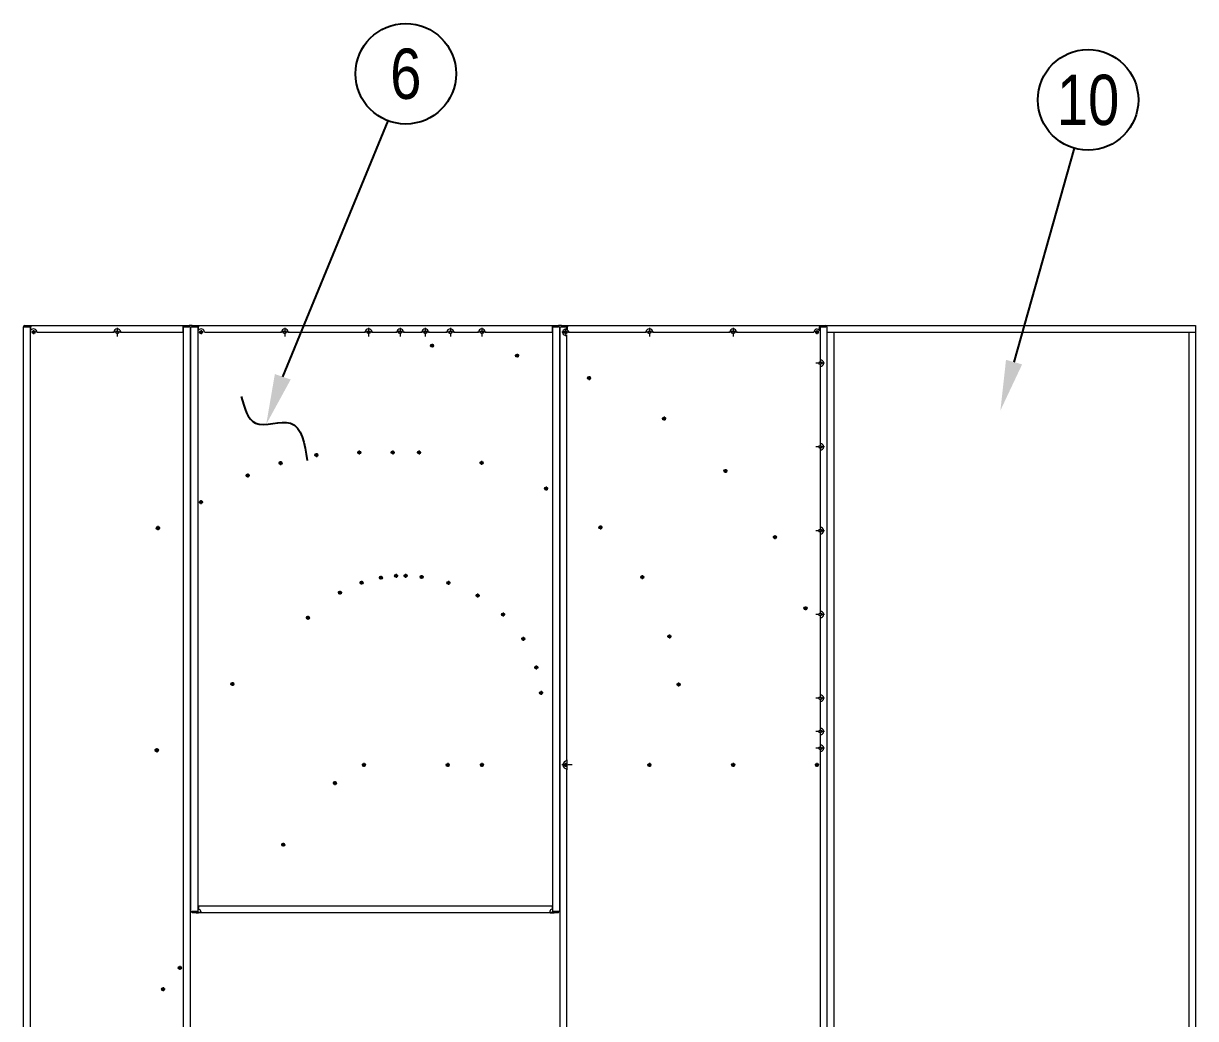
# Model space of a CAD drawing. Header units: millimetres. Extents: x -17070 to 42347, y -291348 to 30072.
# Drawn here: x 26035 to 29533, y 18392 to 21361 of the extents above; entities that cross this region are included whole.
import ezdxf
from ezdxf.enums import TextEntityAlignment as Align

# ---------------------------------------------------------------- set-up
doc = ezdxf.new("R2010")
doc.units = ezdxf.units.MM
doc.linetypes.add('DASHDOT', pattern=[18.5, 12, -3, 0.5, -3])
doc.layers.add('냉각탑_dim', color=1, linetype='Continuous')
doc.layers.add('냉각탑_text', color=3, linetype='Continuous')
doc.styles.get("Standard").update_dxf_attribs({"font": 'arial.ttf'})

# ---------------------------------------------------------------- blocks, each defined once
blk = doc.blocks.new('1')
at = {"color": 7, "lineweight": 20, "ltscale": 0.0875}
for p, q in [((26035.3, 20455.9), (26038.8, 20455.9)), ((26057.3, 20459.4), (26057.3, 20455.9)), ((26511.3, 20459.4), (26511.3, 20455.9)), ((26533.3, 20455.9), (26529.8, 20455.9)), ((26535.3, 20455.9), (26538.8, 20455.9)), ((26557.3, 20459.4), (26557.3, 20455.9)), ((27613.3, 20459.4), (27613.3, 20455.9)), ((27635.3, 20455.9), (27631.8, 20455.9)), ((27637.3, 20455.9), (27640.8, 20455.9)), ((27659.3, 20459.4), (27659.3, 20455.9)), ((28411.3, 20459.4), (28411.3, 20455.9)), ((28433.3, 20455.9), (28429.8, 20455.9)), ((26535.3, 18710.9), (26538.8, 18710.9)), ((27635.3, 18710.9), (27631.8, 18710.9))]:
    blk.add_line(p, q, dxfattribs=at)
at = {"color": 7, "lineweight": 20}
for p, q in [((26035.3, 17014.9), (26035.3, 20455.9)), ((26055.3, 20455.9), (26055.3, 17014.9)), ((26057.3, 20459.4), (26511.3, 20459.4)), ((26075.3, 20439.4), (26305.3, 20439.4)), ((26325.3, 20439.4), (26511.3, 20439.4)), ((26513.3, 17014.9), (26513.3, 20455.9)), ((26533.3, 20455.9), (26533.3, 17014.9)), ((26535.3, 18710.9), (26535.3, 20455.9)), ((26555.3, 20455.9), (26555.3, 18710.9)), ((26557.3, 20459.4), (27613.3, 20459.4)), ((26575.3, 20439.4), (26805.3, 20439.4)), ((26825.3, 20439.4), (27055.3, 20439.4)), ((27075.3, 20439.4), (27149.3, 20439.4)), ((27169.3, 20439.4), (27224.3, 20439.4)), ((27244.3, 20439.4), (27299.3, 20439.4)), ((27319.3, 20439.4), (27393.3, 20439.4)), ((27413.3, 20439.4), (27613.3, 20439.4)), ((27615.3, 18710.9), (27615.3, 20455.9)), ((27635.3, 20455.9), (27635.3, 18710.9)), ((27637.3, 17014.9), (27637.3, 20455.9)), ((27657.3, 19160.4), (27657.3, 20431.3)), ((27659.3, 20459.4), (28411.3, 20459.4)), ((27662.3, 20439.4), (27893.3, 20439.4)), ((27913.3, 20439.4), (28143.3, 20439.4)), ((28163.3, 20439.4), (28394.3, 20439.4)), ((28413.3, 20455.9), (28413.3, 20357.4)), ((28433.3, 20455.9), (28433.3, 17014.9)), ((28453.3, 20439.4), (28453.3, 16879.4)), ((28413.3, 20337.4), (28413.3, 20107.4)), ((28413.3, 20087.4), (28413.3, 19857.4)), ((28413.3, 19837.4), (28413.3, 19607.4)), ((28413.3, 19587.4), (28413.3, 19357.4)), ((28413.3, 19337.4), (28413.3, 19258.4)), ((28413.3, 19238.4), (28413.3, 19208.4)), ((28413.3, 19188.4), (28413.3, 17014.9)), ((27657.3, 17014.9), (27657.3, 19136.4)), ((27615.3, 18727.4), (26557.3, 18727.4)), ((27619.4, 18707.4), (26563.4, 18707.4))]:
    blk.add_line(p, q, dxfattribs=at)
at = {"color": 7, "lineweight": 20, "ltscale": 0.4625}
for p, q in [((26038.8, 20459.4), (26057.3, 20459.4)), ((26057.3, 20457.4), (26038.8, 20457.4)), ((26511.3, 20459.4), (26529.8, 20459.4)), ((26529.8, 20457.4), (26511.3, 20457.4)), ((26538.8, 20459.4), (26557.3, 20459.4)), ((26557.3, 20457.4), (26538.8, 20457.4)), ((27613.3, 20459.4), (27631.8, 20459.4)), ((27631.8, 20457.4), (27613.3, 20457.4)), ((27640.8, 20459.4), (27659.3, 20459.4)), ((27659.3, 20457.4), (27640.8, 20457.4)), ((28411.3, 20459.4), (28429.8, 20459.4)), ((28429.8, 20457.4), (28411.3, 20457.4))]:
    blk.add_line(p, q, dxfattribs=at)
at = {"color": 7, "lineweight": 20, "ltscale": 0.05}
for p, q in [((26038.8, 20459.4), (26038.8, 20457.4)), ((26529.8, 20459.4), (26529.8, 20457.4)), ((26538.8, 20459.4), (26538.8, 20457.4)), ((27631.8, 20459.4), (27631.8, 20457.4)), ((27640.8, 20459.4), (27640.8, 20457.4)), ((28429.8, 20459.4), (28429.8, 20457.4)), ((26535.3, 20419.4), (26533.3, 20419.4)), ((26535.3, 20419.4), (26533.3, 20419.4)), ((27637.3, 20419.4), (27635.3, 20419.4)), ((27637.3, 20419.4), (27635.3, 20419.4)), ((27635.3, 19201.4), (27637.3, 19201.4)), ((27637.3, 19173.4), (27635.3, 19173.4)), ((27637.3, 19171.4), (27635.3, 19171.4)), ((27637.3, 19169.4), (27635.3, 19169.4)), ((27637.3, 19127.4), (27635.3, 19127.4)), ((27635.3, 19049.8), (27637.3, 19049.8)), ((27635.3, 19047.8), (27637.3, 19047.8)), ((27637.3, 19045.8), (27635.3, 19045.8)), ((27637.3, 19044.2), (27635.3, 19044.2)), ((26538.8, 18707.4), (26538.8, 18709.4)), ((26551.1, 18707.4), (26551.1, 18709.4)), ((26563.4, 18707.4), (26563.4, 18709.4)), ((27607.1, 18707.4), (27607.1, 18709.4)), ((27619.4, 18707.4), (27619.4, 18709.4)), ((27631.8, 18707.4), (27631.8, 18709.4))]:
    blk.add_line(p, q, dxfattribs=at)
at = {"color": 7, "lineweight": 20, "ltscale": 0.0375}
for p, q in [((26038.8, 20457.4), (26038.8, 20455.9)), ((26529.8, 20457.4), (26529.8, 20455.9)), ((26538.8, 20455.9), (26538.8, 20457.4)), ((27631.8, 20455.9), (27631.8, 20457.4)), ((27640.8, 20457.4), (27640.8, 20455.9)), ((28429.8, 20457.4), (28429.8, 20455.9)), ((26538.8, 18710.9), (26538.8, 18709.4)), ((27631.8, 18710.9), (27631.8, 18709.4))]:
    blk.add_line(p, q, dxfattribs=at)
at = {"color": 7, "lineweight": 20, "ltscale": 0.4125}
for p, q in [((26038.8, 20455.9), (26055.3, 20455.9)), ((26511.3, 20455.9), (26511.3, 20439.4)), ((26513.3, 20455.9), (26529.8, 20455.9)), ((26538.8, 20455.9), (26555.3, 20455.9)), ((27613.3, 20455.9), (27613.3, 20439.4)), ((27615.3, 20455.9), (27631.8, 20455.9)), ((27640.8, 20455.9), (27657.3, 20455.9)), ((28413.3, 20455.9), (28429.8, 20455.9)), ((26555.3, 18710.9), (26538.8, 18710.9)), ((27631.8, 18710.9), (27615.3, 18710.9))]:
    blk.add_line(p, q, dxfattribs=at)
at = {"color": 7, "lineweight": 20, "ltscale": 0.2625}
for p, q in [((26057.3, 20445.4), (26057.3, 20455.9)), ((26557.3, 20445.4), (26557.3, 20455.9))]:
    blk.add_line(p, q, dxfattribs=at)
at = {"color": 7, "linetype": 'DASHDOT', "lineweight": 20, "ltscale": 0.2925}
for p, q in [((26071.1, 20439.4), (26059.4, 20439.4)), ((26571.1, 20439.4), (26559.4, 20439.4)), ((27043.1, 20080.7), (27031.4, 20080.7)), ((26808.4, 20049.2), (26796.7, 20049.2)), ((26915.3, 20073), (26903.6, 20073)), ((26710.5, 20012), (26698.8, 20012)), ((26570.9, 19932.5), (26559.2, 19932.5)), ((27107.8, 19707.1), (27096.1, 19707.1)), ((27050.1, 19692.1), (27038.4, 19692.1)), ((26890.1, 19587.7), (26878.4, 19587.7)), ((26664.5, 19389.9), (26652.8, 19389.9)), ((27057.1, 19148.4), (27045.4, 19148.4)), ((26970.6, 19094.4), (26958.9, 19094.4)), ((26816.3, 18910.5), (26804.6, 18910.5)), ((26507.8, 18542.8), (26496.1, 18542.8)), ((26457.9, 18479.4), (26446.2, 18479.4))]:
    blk.add_line(p, q, dxfattribs=at)
at = {"color": 7, "linetype": 'DASHDOT', "lineweight": 20, "ltscale": 0.292505}
for p, q in [((26065.3, 20445.2), (26065.3, 20433.5)), ((26565.3, 20445.2), (26565.3, 20433.5)), ((28403.3, 20445.2), (28403.3, 20433.5)), ((27254.7, 20405.2), (27254.7, 20393.5)), ((27595.1, 19978.7), (27595.1, 19967)), ((27757.1, 19863), (27757.1, 19851.3)), ((28277.7, 19833.7), (28277.7, 19822)), ((27303.6, 19697.5), (27303.6, 19685.8)), ((27990.4, 19394.2), (27990.4, 19382.5)), ((27580, 19369.2), (27580, 19357.5)), ((27051.3, 19154.2), (27051.3, 19142.5)), ((27301.3, 19154.2), (27301.3, 19142.5)), ((27403.3, 19154.2), (27403.3, 19142.5)), ((27653.3, 19154.2), (27653.3, 19142.5)), ((27903.3, 19154.2), (27903.3, 19142.5)), ((28153.3, 19154.2), (28153.3, 19142.5)), ((28403.3, 19154.2), (28403.3, 19142.5)), ((26964.8, 19100.2), (26964.8, 19088.5))]:
    blk.add_line(p, q, dxfattribs=at)
at = {"color": 7, "linetype": 'DASHDOT', "lineweight": 20}
for p, q in [((26328.3, 20439.4), (26302.3, 20439.4)), ((26315.3, 20452.4), (26315.3, 20426.4)), ((26828.3, 20439.4), (26802.3, 20439.4)), ((26815.3, 20452.4), (26815.3, 20426.4)), ((27078.3, 20439.4), (27052.3, 20439.4)), ((27065.3, 20452.4), (27065.3, 20426.4)), ((27172.3, 20439.4), (27146.3, 20439.4)), ((27159.3, 20452.4), (27159.3, 20426.4)), ((27247.3, 20439.4), (27221.3, 20439.4)), ((27234.3, 20452.4), (27234.3, 20426.4)), ((27322.3, 20439.4), (27296.3, 20439.4)), ((27309.3, 20452.4), (27309.3, 20426.4)), ((27416.3, 20439.4), (27390.3, 20439.4)), ((27403.3, 20452.4), (27403.3, 20426.4)), ((27665, 20439.4), (27641.6, 20439.4)), ((27653.3, 20451.1), (27653.3, 20427.7)), ((27916.3, 20439.4), (27890.3, 20439.4)), ((27903.3, 20452.4), (27903.3, 20426.4)), ((28166.3, 20439.4), (28140.3, 20439.4)), ((28153.3, 20452.4), (28153.3, 20426.4)), ((28413.3, 20360.4), (28413.3, 20334.4)), ((28426.3, 20347.4), (28400.3, 20347.4)), ((28426.3, 20097.4), (28400.3, 20097.4)), ((28413.3, 20110.4), (28413.3, 20084.4)), ((28426.3, 19847.4), (28400.3, 19847.4)), ((28413.3, 19860.4), (28413.3, 19834.4)), ((28426.3, 19597.4), (28400.3, 19597.4)), ((28413.3, 19610.4), (28413.3, 19584.4)), ((28426.3, 19347.4), (28400.3, 19347.4)), ((28413.3, 19360.4), (28413.3, 19334.4)), ((28426.3, 19248.4), (28400.3, 19248.4)), ((28413.3, 19261.4), (28413.3, 19235.4)), ((28413.3, 19211.4), (28413.3, 19185.4)), ((28426.3, 19198.4), (28400.3, 19198.4)), ((27672.9, 19148.4), (27641.7, 19148.4)), ((27657.3, 19164), (27657.3, 19132.8))]:
    blk.add_line(p, q, dxfattribs=at)
at = {"color": 7, "lineweight": 20, "ltscale": 0.224999}
for p, q in [((26538.8, 20459.4), (26529.8, 20459.4)), ((27640.8, 20459.4), (27631.8, 20459.4))]:
    blk.add_line(p, q, dxfattribs=at)
at = {"color": 7, "lineweight": 20, "ltscale": 0.13954}
blk.add_line((27068, 20438.3), (27062.5, 20438.3), dxfattribs=at)
at = {"color": 7, "lineweight": 20, "ltscale": 0.065314}
blk.add_line((27066.6, 20436.7), (27064, 20436.7), dxfattribs=at)
at = {"color": 7, "lineweight": 20, "ltscale": 0.074833}
blk.add_line((27231.7, 20437.9), (27231.7, 20440.9), dxfattribs=at)
at = {"color": 7, "lineweight": 20, "ltscale": 0.210944}
blk.add_line((27657.3, 20447.5), (27657.3, 20455.9), dxfattribs=at)
at = {"color": 7, "lineweight": 20, "ltscale": 0.244795}
blk.add_line((27659.3, 20446.1), (27659.3, 20455.9), dxfattribs=at)
at = {"color": 7, "linetype": 'DASHDOT', "lineweight": 20, "ltscale": 0.292499}
for p, q in [((28409.1, 20439.4), (28397.4, 20439.4)), ((27514.3, 20369.6), (27502.6, 20369.6)), ((27508.4, 20375.4), (27508.4, 20363.7)), ((27728.9, 20302.8), (27717.2, 20302.8)), ((27723.1, 20308.6), (27723.1, 20296.9)), ((27947.1, 20187.6), (27947.1, 20175.9)), ((27953, 20181.7), (27941.3, 20181.7)), ((26909.5, 20078.8), (26909.5, 20067.1)), ((27037.3, 20086.5), (27037.3, 20074.8)), ((27143.1, 20080.7), (27131.4, 20080.7)), ((27137.3, 20086.5), (27137.3, 20074.8)), ((27221.6, 20080.7), (27209.9, 20080.7)), ((27215.8, 20086.5), (27215.8, 20074.8)), ((26802.5, 20055), (26802.5, 20043.3)), ((27408.2, 20049.9), (27396.5, 20049.9)), ((27402.3, 20055.7), (27402.3, 20044)), ((26704.6, 20017.9), (26704.6, 20006.2)), ((28136.3, 20025.5), (28124.6, 20025.5)), ((28130.4, 20031.4), (28130.4, 20019.7)), ((27601, 19972.9), (27589.3, 19972.9)), ((26565, 19938.4), (26565, 19926.7)), ((28283.6, 19827.9), (28271.9, 19827.9)), ((27044.2, 19698), (27044.2, 19686.3)), ((27101.9, 19713), (27101.9, 19701.3)), ((27153.1, 19712.7), (27141.4, 19712.7)), ((27147.3, 19718.5), (27147.3, 19706.8)), ((27181.6, 19712.7), (27169.9, 19712.7)), ((27175.8, 19718.5), (27175.8, 19706.8)), ((27223.6, 19715), (27223.6, 19703.3)), ((27887.9, 19708.7), (27876.2, 19708.7)), ((27882, 19714.5), (27882, 19702.8)), ((26985.6, 19662.5), (26973.9, 19662.5)), ((26979.8, 19668.3), (26979.8, 19656.6)), ((27390.8, 19659.5), (27390.8, 19647.8)), ((26884.2, 19593.5), (26884.2, 19581.8)), ((27466.8, 19602.9), (27466.8, 19591.2)), ((28375.1, 19615.7), (28363.4, 19615.7)), ((28369.2, 19621.6), (28369.2, 19609.9)), ((27526.8, 19530.3), (27526.8, 19518.6)), ((27968.9, 19531.7), (27957.2, 19531.7)), ((27963, 19537.5), (27963, 19525.8)), ((27571.6, 19439.2), (27559.9, 19439.2)), ((27565.8, 19445.1), (27565.8, 19433.4)), ((26658.7, 19395.8), (26658.7, 19384.1)), ((27996.2, 19388.4), (27984.5, 19388.4)), ((27585.8, 19363.4), (27574.1, 19363.4)), ((27307.1, 19148.4), (27295.4, 19148.4)), ((27409.1, 19148.4), (27397.4, 19148.4)), ((27659.1, 19148.4), (27647.4, 19148.4)), ((27909.1, 19148.4), (27897.4, 19148.4)), ((28159.1, 19148.4), (28147.4, 19148.4)), ((28409.1, 19148.4), (28397.4, 19148.4)), ((26810.5, 18916.3), (26810.5, 18904.6)), ((26502, 18548.6), (26502, 18536.9)), ((26452.1, 18485.2), (26452.1, 18473.5))]:
    blk.add_line(p, q, dxfattribs=at)
at = {"color": 7, "lineweight": 20, "ltscale": 0.309422}
blk.add_line((28411.3, 20443.5), (28411.3, 20455.9), dxfattribs=at)
at = {"lineweight": 20}
for p, q in [((28429.8, 20459.4), (28433.3, 20459.4)), ((28433.3, 20459.4), (29533.3, 20459.4)), ((28433.3, 20455.9), (28433.3, 20459.4)), ((28433.3, 20439.4), (29533.3, 20439.4)), ((29513.3, 20439.4), (29513.3, 16879.4)), ((29533.3, 20459.4), (29533.3, 16859.4))]:
    blk.add_line(p, q, dxfattribs=at)
at = {"color": 7, "linetype": 'DASHDOT', "lineweight": 20, "ltscale": 0.292502}
for p, q in [((27260.5, 20399.4), (27248.8, 20399.4)), ((27763, 19857.2), (27751.3, 19857.2)), ((27229.5, 19709.2), (27217.8, 19709.2)), ((27309.5, 19691.6), (27297.8, 19691.6)), ((27396.7, 19653.7), (27385, 19653.7)), ((27472.6, 19597.1), (27460.9, 19597.1)), ((27532.6, 19524.4), (27520.9, 19524.4))]:
    blk.add_line(p, q, dxfattribs=at)
at = {"color": 7, "lineweight": 20, "ltscale": 0.05367}
for p, q in [((27635.3, 20358.5), (27637.3, 20357.7)), ((27637.3, 20314.8), (27635.3, 20315.5))]:
    blk.add_line(p, q, dxfattribs=at)
at = {"color": 7, "lineweight": 20, "ltscale": 0.057149}
for p, q in [((27635.3, 19973.5), (27637.3, 19972.4)), ((27637.3, 19926.7), (27635.3, 19927.8))]:
    blk.add_line(p, q, dxfattribs=at)
at = {"color": 7, "lineweight": 20, "ltscale": 0.058406}
for p, q in [((26533.3, 19936.7), (26535.3, 19937.9)), ((26535.3, 19891.2), (26533.3, 19890)), ((26535.3, 19891.2), (26533.3, 19890))]:
    blk.add_line(p, q, dxfattribs=at)
at = {"color": 7, "linetype": 'DASHDOT', "lineweight": 20, "ltscale": 0.325}
for p, q in [((26443.1, 19855), (26430.1, 19855)), ((26436.6, 19861.5), (26436.6, 19848.5)), ((26439.6, 19192.1), (26426.6, 19192.1)), ((26433.1, 19198.6), (26433.1, 19185.6))]:
    blk.add_line(p, q, dxfattribs=at)
at = {"color": 7, "lineweight": 20, "ltscale": 0.066501}
for p, q in [((26535.3, 19308.3), (26533.3, 19306.5)), ((26535.3, 19255.1), (26533.3, 19253.3)), ((26535.3, 19255.1), (26533.3, 19253.3))]:
    blk.add_line(p, q, dxfattribs=at)
at = {"color": 7, "linetype": 'DASHDOT', "lineweight": 20, "ltscale": 0.195}
for p, q in [((26968.7, 19094.4), (26960.9, 19094.4)), ((26814.4, 18910.5), (26806.6, 18910.5)), ((26505.9, 18542.8), (26498.1, 18542.8)), ((26453.9, 18479.3), (26446.1, 18479.3))]:
    blk.add_line(p, q, dxfattribs=at)
at = {"color": 7, "linetype": 'DASHDOT', "lineweight": 20, "ltscale": 0.195001}
for p, q in [((26964.8, 19098.3), (26964.8, 19090.5)), ((26810.5, 18914.4), (26810.5, 18906.6)), ((26502, 18546.7), (26502, 18538.9))]:
    blk.add_line(p, q, dxfattribs=at)
at = {"color": 7, "lineweight": 20, "ltscale": 0.2375}
for p, q in [((26557.3, 18727.4), (26557.3, 18717.9)), ((27613.3, 18727.4), (27613.3, 18717.9))]:
    blk.add_line(p, q, dxfattribs=at)
at = {"color": 7, "lineweight": 20, "ltscale": 0.307899}
for p, q in [((26538.8, 18709.4), (26551.1, 18709.4)), ((26551.1, 18707.4), (26538.8, 18707.4)), ((27619.4, 18709.4), (27631.8, 18709.4)), ((27631.8, 18707.4), (27619.4, 18707.4))]:
    blk.add_line(p, q, dxfattribs=at)
at = {"color": 7, "lineweight": 20, "ltscale": 0.154601}
for p, q in [((26551.1, 18709.4), (26563.4, 18709.4)), ((26551.1, 18707.4), (26557.3, 18707.4)), ((26563.4, 18707.4), (26557.3, 18707.4)), ((27607.1, 18709.4), (27613.3, 18709.4)), ((27607.1, 18707.4), (27613.3, 18707.4)), ((27613.3, 18709.4), (27619.4, 18709.4)), ((27613.3, 18707.4), (27619.4, 18707.4))]:
    blk.add_line(p, q, dxfattribs=at)
at = {"color": 7, "linetype": 'DASHDOT', "lineweight": 20, "ltscale": 0.194998}
blk.add_line((26450, 18483.2), (26450, 18475.4), dxfattribs=at)
at = {"color": 7, "lineweight": 20}
for centre, radius in [((26065.3, 20439.4), 4.5), ((26065.3, 20439.4), 3), ((26315.3, 20439.4), 4.5), ((26315.3, 20439.4), 3), ((26565.3, 20439.4), 4.5), ((26565.3, 20439.4), 3), ((26815.3, 20439.4), 4.5), ((26815.3, 20439.4), 3), ((27065.3, 20439.4), 4.5), ((27065.3, 20439.4), 3), ((27159.3, 20439.4), 4.5), ((27159.3, 20439.4), 3), ((27234.3, 20439.4), 4.5), ((27234.3, 20439.4), 3), ((27309.3, 20439.4), 4.5), ((27309.3, 20439.4), 3.3), ((27403.3, 20439.4), 4.5), ((27403.3, 20439.4), 3), ((27653.3, 20439.4), 4.5), ((27653.3, 20439.4), 3), ((27903.3, 20439.4), 4.5), ((27903.3, 20439.4), 3), ((28153.3, 20439.4), 4.5), ((28153.3, 20439.4), 3), ((28403.3, 20439.4), 4.5), ((28403.3, 20439.4), 3), ((27254.7, 20399.4), 4.5), ((27254.7, 20399.4), 3), ((27508.4, 20369.6), 4.5), ((27508.4, 20369.6), 3), ((28413.3, 20347.4), 4.5), ((28413.3, 20347.4), 3), ((27723.1, 20302.8), 4.5), ((27723.1, 20302.8), 3), ((27947.1, 20181.7), 4.5), ((27947.1, 20181.7), 3), ((27037.3, 20080.7), 4.5), ((27037.3, 20080.7), 3), ((27137.3, 20080.7), 4.5), ((27137.3, 20080.7), 3), ((27215.8, 20080.7), 4.5), ((27215.8, 20080.7), 3), ((28413.3, 20097.4), 4.5), ((28413.3, 20097.4), 3), ((26802.5, 20049.2), 4.5), ((26802.5, 20049.2), 3), ((26909.5, 20073), 4.5), ((26909.5, 20073), 3), ((27402.3, 20049.9), 4.5), ((27402.3, 20049.9), 3), ((26704.6, 20012), 4.5), ((26704.6, 20012), 3), ((28130.4, 20025.5), 4.5), ((28130.4, 20025.5), 3), ((27595.1, 19972.9), 4.5), ((27595.1, 19972.9), 3), ((26565, 19932.5), 4.5), ((26565, 19932.5), 3), ((26436.6, 19855), 5), ((26436.6, 19855), 3), ((27757.1, 19857.2), 4.5), ((27757.1, 19857.2), 3), ((28413.3, 19847.4), 4.5), ((28413.3, 19847.4), 3), ((28277.7, 19827.9), 4.5), ((28277.7, 19827.9), 3), ((27044.2, 19692.1), 4.5), ((27044.2, 19692.1), 3), ((27101.9, 19707.1), 4.5), ((27101.9, 19707.1), 3), ((27147.3, 19712.7), 4.5), ((27147.3, 19712.7), 3), ((27175.8, 19712.7), 4.5), ((27175.8, 19712.7), 3), ((27223.6, 19709.2), 4.5), ((27223.6, 19709.2), 3), ((27303.6, 19691.6), 4.5), ((27303.6, 19691.6), 3), ((27882, 19708.7), 4.5), ((27882, 19708.7), 3), ((26979.8, 19662.5), 4.5), ((26979.8, 19662.5), 3), ((27390.8, 19653.7), 4.5), ((27390.8, 19653.7), 3), ((26884.2, 19587.7), 4.5), ((26884.2, 19587.7), 3), ((27466.8, 19597.1), 4.5), ((27466.8, 19597.1), 3), ((28369.2, 19615.7), 4.5), ((28369.2, 19615.7), 3), ((28413.3, 19597.4), 4.5), ((27526.8, 19524.4), 4.5), ((27526.8, 19524.4), 3), ((27963, 19531.7), 4.5), ((27963, 19531.7), 3), ((27565.8, 19439.2), 4.5), ((27565.8, 19439.2), 3), ((26658.7, 19389.9), 4.5), ((26658.7, 19389.9), 3), ((27990.4, 19388.4), 4.5), ((27990.4, 19388.4), 3), ((27580, 19363.4), 4.5), ((27580, 19363.4), 3), ((28413.3, 19347.4), 4.5), ((28413.3, 19248.4), 4.5), ((28413.3, 19248.4), 3), ((26433.1, 19192.1), 5), ((26433.1, 19192.1), 3), ((28413.3, 19198.4), 4.5), ((28413.3, 19198.4), 3), ((27051.3, 19148.4), 4.5), ((27051.3, 19148.4), 3), ((27301.3, 19148.4), 4.5), ((27301.3, 19148.4), 3), ((27403.3, 19148.4), 4.5), ((27403.3, 19148.4), 3), ((27653.3, 19148.4), 4.5), ((27653.3, 19148.4), 3), ((27903.3, 19148.4), 4.5), ((27903.3, 19148.4), 3), ((28153.3, 19148.4), 4.5), ((28153.3, 19148.4), 3), ((28403.3, 19148.4), 4.5), ((28403.3, 19148.4), 3), ((26964.8, 19094.4), 4.5), ((26964.8, 19094.4), 3), ((26810.5, 18910.5), 4.5), ((26810.5, 18910.5), 3), ((26502, 18542.8), 4.5), ((26502, 18542.8), 3), ((26452.1, 18479.4), 4.5)]:
    blk.add_circle(centre, radius, dxfattribs=at)
for centre, radius, start, end in [((26038.8, 20455.9), 3.5, 90, 180), ((26038.8, 20455.9), 1.5, 90, 180), ((26065.3, 20439.4), 10, 0, 143.1301), ((26315.3, 20439.4), 10, 0, 180), ((26565.3, 20439.4), 10, 0, 143.1301), ((26815.3, 20439.4), 10, 0, 180), ((27065.3, 20439.4), 10, 0, 180), ((27159.3, 20439.4), 10, 0, 180), ((27234.3, 20439.4), 10, 0, 180), ((27309.3, 20439.4), 10, 0, 180), ((27403.3, 20439.4), 10, 0, 180), ((27653.3, 20439.4), 9, 63.6122, 296.3878), ((27653.3, 20439.4), 9, 0, 48.1897), ((27903.3, 20439.4), 10, 0, 180), ((28153.3, 20439.4), 10, 0, 180), ((28403.3, 20439.4), 9, 27.266, 180), ((28429.8, 20455.9), 3.5, 0, 90), ((28429.8, 20455.9), 1.5, 0, 90), ((28429.8, 20422.9), 3.5, 359.7619, 0), ((28429.8, 20413.9), 3.5, 0, 0.2381), ((28413.3, 20347.4), 10, 270, 90), ((28413.3, 20097.4), 10, 270, 90), ((28413.3, 19847.4), 10, 270, 90), ((28413.3, 19597.4), 10, 270, 90), ((28413.3, 19347.4), 10, 270, 90), ((28429.8, 19280.9), 3.5, 359.762, 0), ((28413.3, 19248.4), 10, 270, 90), ((28429.8, 19271.9), 3.5, 0, 0.238), ((28413.3, 19198.4), 10, 270, 90), ((28429.8, 19174.9), 3.5, 359.762, 0), ((27657.3, 19148.4), 12, 90, 270), ((28429.8, 19165.9), 3.5, 0, 0.2381), ((28429.8, 19130.9), 3.5, 359.7619, 0), ((26557.3, 18710.9), 7, 0, 90), ((27613.3, 18710.9), 7, 90, 180), ((26450, 18479.3), 3, 235.822, 127.0122)]:
    blk.add_arc(centre, radius, start, end, dxfattribs=at)
for points, knots in [([(26564.3, 18710.9), (26564.3, 18710.3), (26564.2, 18709.8), (26564.2, 18709.3), (26564.1, 18708.4), (26563.9, 18707.8), (26563.8, 18707.6), (26563.7, 18707.4), (26563.5, 18707.4), (26563.5, 18707.4), (26563.5, 18707.4), (26563.4, 18707.4)], [0, 0, 0, 0, 0, 0, 5.016208, 5.016208, 5.016208, 8.965092, 8.965092, 8.965092, 9.470029, 9.470029, 9.470029, 9.470029, 9.470029, 9.470029]), ([(26564.3, 18710.9), (26564.3, 18710.5), (26564.2, 18710), (26564.1, 18709.7), (26563.8, 18709.5), (26563.5, 18709.4), (26563.5, 18709.4), (26563.5, 18709.4), (26563.4, 18709.4)], [0, 0, 0, 0, 0, 0, 7.946312, 7.946312, 7.946312, 8.807471, 8.807471, 8.807471, 8.807471, 8.807471, 8.807471]), ([(27606.3, 18710.9), (27606.3, 18710.3), (27606.3, 18709.8), (27606.3, 18709.3), (27606.4, 18708.4), (27606.6, 18707.8), (27606.7, 18707.6), (27606.9, 18707.4), (27607, 18707.4), (27607, 18707.4), (27607.1, 18707.4), (27607.1, 18707.4)], [0, 0, 0, 0, 0, 0, 5.016208, 5.016208, 5.016208, 8.965092, 8.965092, 8.965092, 9.470029, 9.470029, 9.470029, 9.470029, 9.470029, 9.470029]), ([(27606.3, 18710.9), (27606.3, 18710.5), (27606.3, 18710), (27606.4, 18709.7), (27606.7, 18709.5), (27607, 18709.4), (27607, 18709.4), (27607, 18709.4), (27607.1, 18709.4)], [0, 0, 0, 0, 0, 0, 7.946312, 7.946312, 7.946312, 8.807471, 8.807471, 8.807471, 8.807471, 8.807471, 8.807471])]:
    blk.add_open_spline(points, degree=5, knots=knots, dxfattribs=at)
at = {"layer": '냉각탑_dim', "lineweight": -3}
blk.add_spline([(26685.5, 20247.9), (26727.9, 20168.3), (26832.4, 20168.3), (26882.2, 20056.3)], degree=3, dxfattribs=at)
for points in [[(29015.7, 20343.6), (28950.9, 20206), (28967.6, 20357.2)], [(26832.8, 20298.3), (26759.8, 20164.8), (26785.6, 20314.7)]]:
    blk.add_solid(points, dxfattribs=at)

msp = doc.modelspace()

# ---------------------------------------------------------------- linework, layer by layer
at = {"layer": '냉각탑_dim', "linetype": 'ByBlock', "lineweight": -3}
for points in [[(26809.2, 20306.5), (27124.1, 21070.2)], [(28991.6, 20350.4), (29171.7, 20988.4)]]:
    msp.add_lwpolyline(points, dxfattribs=at)
for centre in [(27176.3, 21210.8), (29212.5, 21132.8)]:
    msp.add_circle(centre, 150, dxfattribs=at)

# ---------------------------------------------------------------- block references
msp.add_blockref('1', (0, 0))

# ---------------------------------------------------------------- texts
at = {"layer": '냉각탑_text', "width": 0.8}
for s, p in [('6', (27176.3, 21210.8)), ('10', (29212.5, 21132.8))]:
    msp.add_text(s, height=150, dxfattribs=at).set_placement(p, align=Align.MIDDLE_CENTER)

doc.saveas('drawing.dxf')
